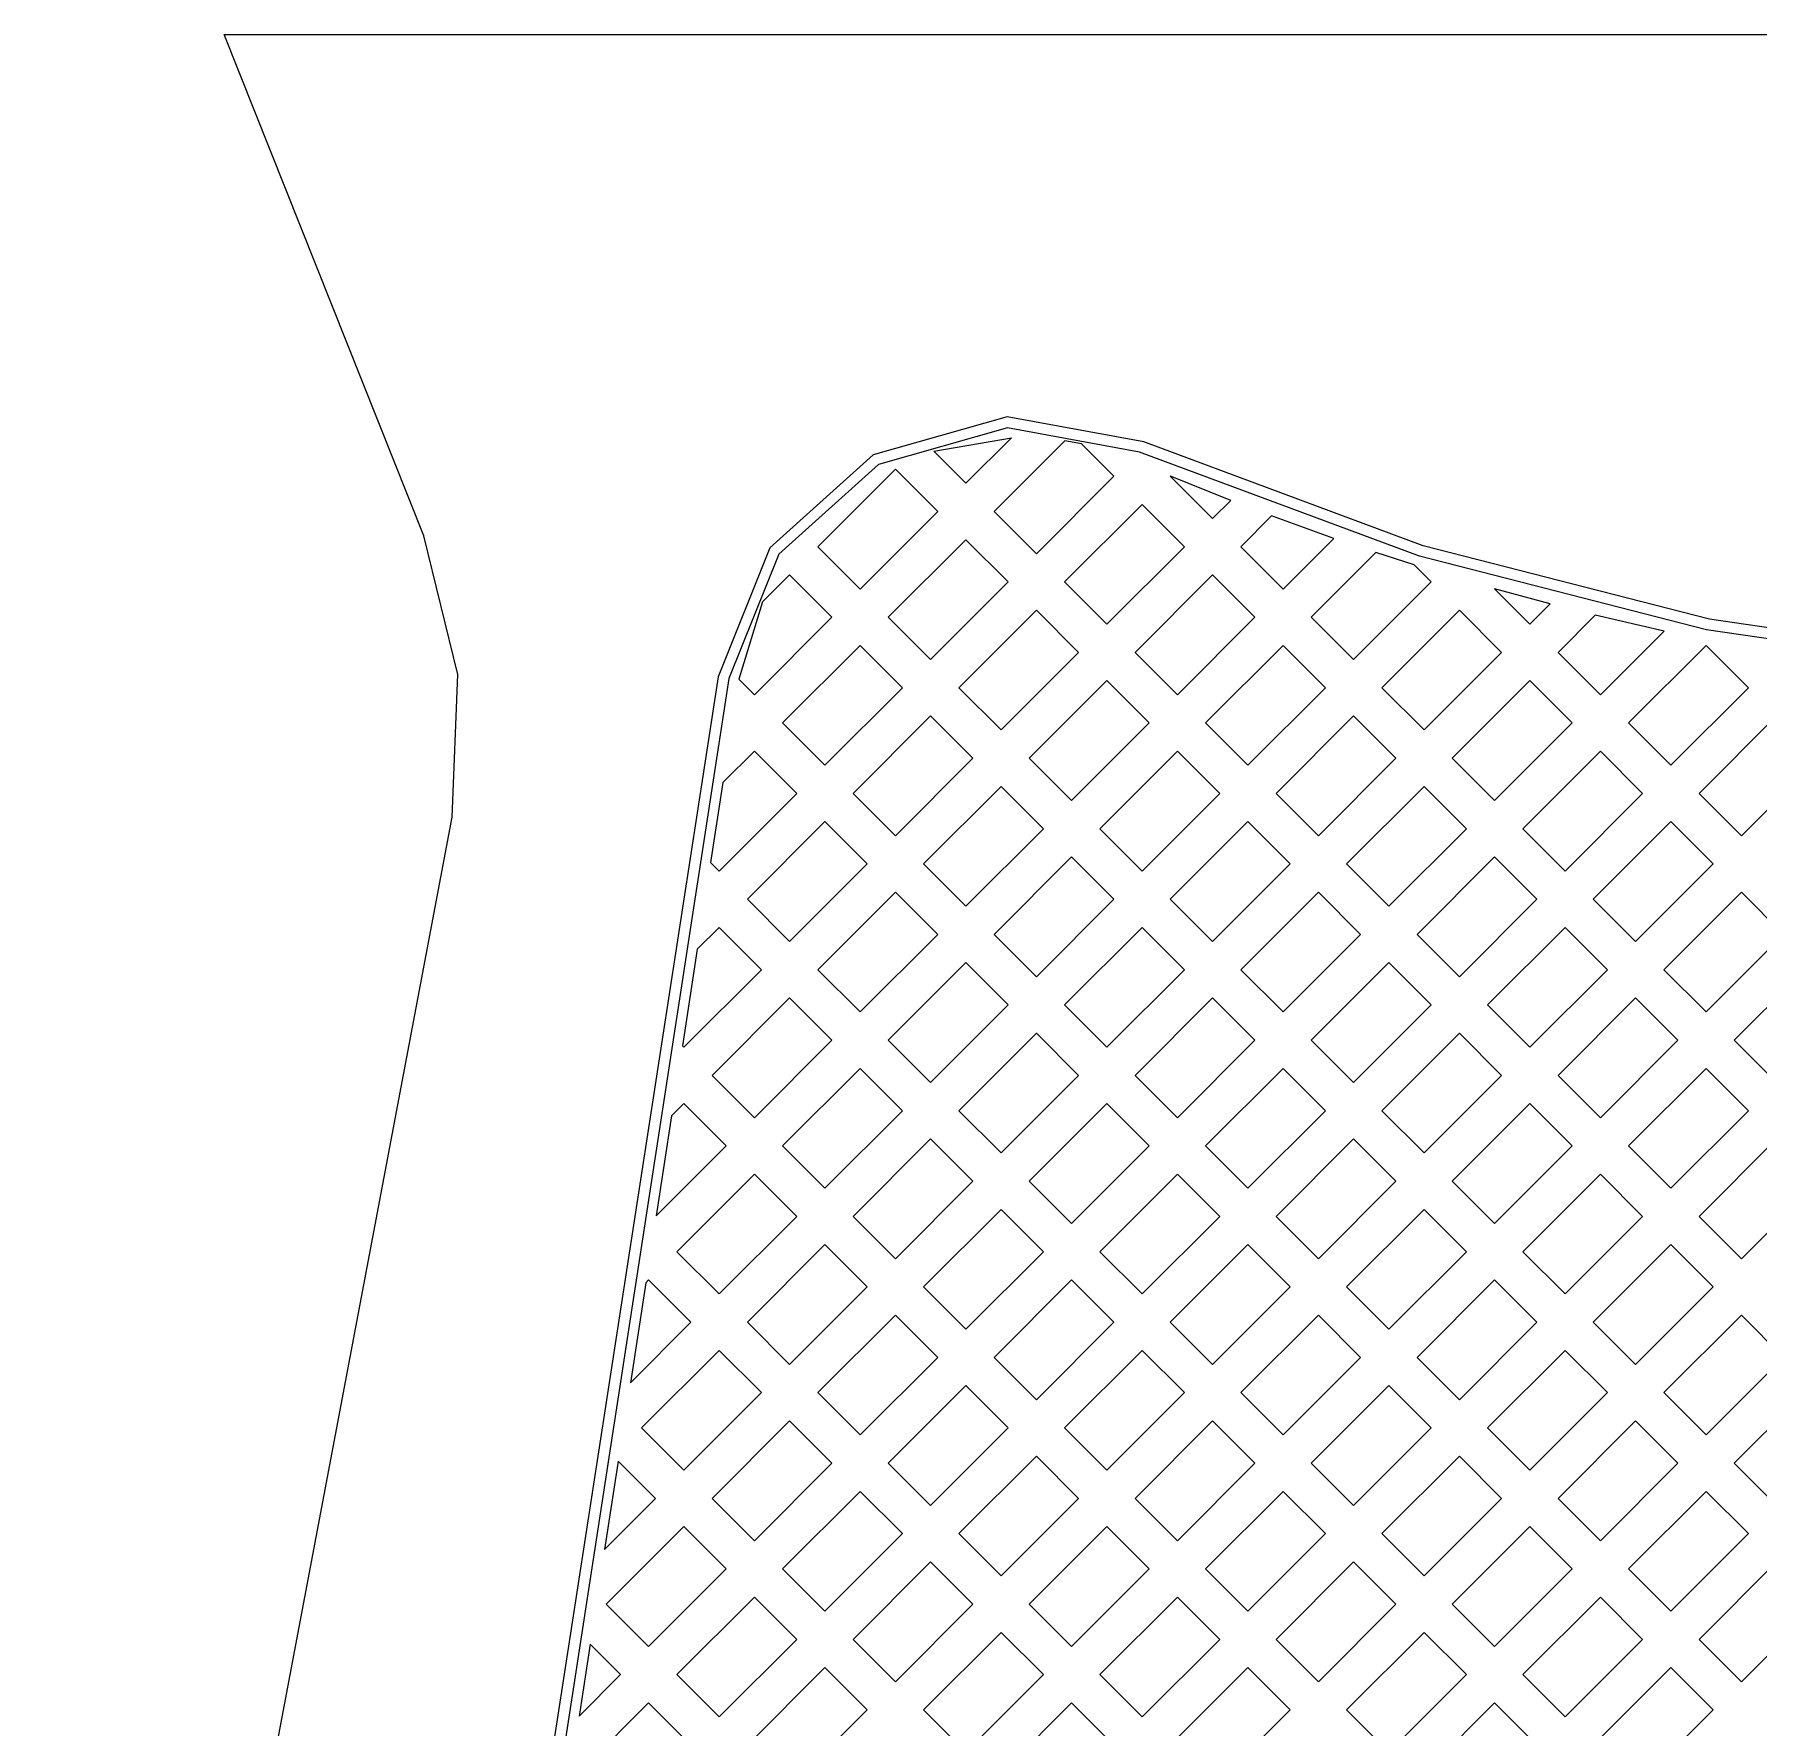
# Model space of a CAD drawing. Extents: x -211 to 2, y -103 to 318.
# Drawn here: x -103.44 to -94.21, y -15.46 to -6.4 of the extents above; entities that cross this region are included whole.
import ezdxf

# ---------------------------------------------------------------- set-up
doc = ezdxf.new("R2010")
doc.units = 0

msp = doc.modelspace()

# ---------------------------------------------------------------- linework, layer by layer
for p, q in [((-101.353, -9.08159), (-102.421, -6.39974)), ((-102.421, -6.39974), (-84.6121, -6.39974)), ((-98.233145, -8.445338), (-98.949185, -8.64806)), ((-97.5011, -8.5792), (-98.233145, -8.445338)), ((-98.230335, -8.504566), (-98.920541, -8.699976)), ((-98.6247, -8.62947), (-98.2096, -8.55665)), ((-98.2096, -8.55665), (-98.4536, -8.80061)), ((-97.9244, -8.57315), (-98.3027, -8.95146)), ((-97.5247, -8.6336), (-98.230335, -8.504566)), ((-97.835, -8.5895), (-97.9244, -8.57315)), ((-97.9244, -8.57315), (-97.9244, -8.57315)), ((-98.949185, -8.64806), (-99.502412, -9.145805)), ((-98.4536, -8.80061), (-98.6247, -8.62947)), ((-98.6247, -8.62947), (-98.6247, -8.62947)), ((-97.6616, -8.7629), (-97.835, -8.5895)), ((-96.026843, -9.191079), (-97.5247, -8.6336)), ((-96.007423, -9.135023), (-97.5011, -8.5792)), ((-98.920541, -8.699976), (-99.453808, -9.179764)), ((-98.8307, -8.72518), (-99.2455, -9.14002)), ((-98.6044, -8.95146), (-98.8307, -8.72518)), ((-98.8307, -8.72518), (-98.8307, -8.72518)), ((-98.0764, -9.17773), (-97.6616, -8.7629)), ((-97.3587, -8.76174), (-97.3599, -8.7629)), ((-97.3599, -8.7629), (-97.1336, -8.98917)), ((-97.3599, -8.7629), (-97.3599, -8.7629)), ((-97.0365, -8.89206), (-97.3587, -8.76174)), ((-97.5107, -8.91375), (-97.9256, -9.32858)), ((-97.2845, -9.14002), (-97.5107, -8.91375)), ((-97.1336, -8.98917), (-97.0365, -8.89206)), ((-99.0192, -9.36629), (-98.6044, -8.95146)), ((-98.3027, -8.95146), (-98.0764, -9.17773)), ((-96.8183, -8.9755), (-96.9828, -9.14002)), ((-96.4856, -9.09535), (-96.8183, -8.9755)), ((-101.171925, -9.823452), (-101.353, -9.08159)), ((-98.4536, -9.10231), (-98.8684, -9.51714)), ((-98.2273, -9.32858), (-98.4536, -9.10231)), ((-98.4536, -9.10231), (-98.4536, -9.10231)), ((-96.7565, -9.36629), (-96.4856, -9.09535)), ((-99.502412, -9.145805), (-99.7794, -9.83652)), ((-99.453808, -9.179764), (-99.7208, -9.84556)), ((-99.2455, -9.14002), (-99.0192, -9.36629)), ((-97.6993, -9.55485), (-97.2845, -9.14002)), ((-96.9828, -9.14002), (-96.7565, -9.36629)), ((-96.9828, -9.14002), (-96.9828, -9.14002)), ((-96.2601, -9.17162), (-96.6057, -9.51714)), ((-96.0558, -9.23737), (-96.2601, -9.17162)), ((-94.491466, -9.584383), (-96.026843, -9.191079)), ((-94.476323, -9.526944), (-96.007423, -9.135023)), ((-99.3964, -9.29087), (-99.5408, -9.43527)), ((-99.1701, -9.51714), (-99.3964, -9.29087)), ((-97.1336, -9.29087), (-97.5485, -9.7057)), ((-96.9073, -9.51714), (-97.1336, -9.29087)), ((-95.9645, -9.32858), (-96.0558, -9.23737)), ((-98.6421, -9.74342), (-98.2273, -9.32858)), ((-97.9256, -9.32858), (-97.6993, -9.55485)), ((-96.3794, -9.74342), (-95.9645, -9.32858)), ((-95.3278, -9.44607), (-95.6261, -9.36529)), ((-95.6261, -9.36529), (-95.4366, -9.55485)), ((-99.5408, -9.43527), (-99.6678, -9.84911)), ((-98.0764, -9.47943), (-98.4913, -9.89427)), ((-97.8502, -9.7057), (-98.0764, -9.47943)), ((-98.0764, -9.47943), (-98.0764, -9.47943)), ((-95.8137, -9.47943), (-96.2285, -9.89427)), ((-95.5874, -9.7057), (-95.8137, -9.47943)), ((-95.4366, -9.55485), (-95.3278, -9.44607)), ((-95.3278, -9.44607), (-95.3278, -9.44607)), ((-99.5849, -9.93198), (-99.1701, -9.51714)), ((-99.1701, -9.51714), (-99.1701, -9.51714)), ((-98.8684, -9.51714), (-98.6421, -9.74342)), ((-97.6993, -9.55485), (-97.6993, -9.55485)), ((-97.3222, -9.93198), (-96.9073, -9.51714)), ((-96.6057, -9.51714), (-96.3794, -9.74342)), ((-96.6057, -9.51714), (-96.6057, -9.51714)), ((-95.0866, -9.50661), (-95.2857, -9.7057)), ((-94.7185, -9.59099), (-95.0866, -9.50661)), ((-95.0866, -9.50661), (-95.0866, -9.50661)), ((-95.0594, -9.93198), (-94.7185, -9.59099)), ((-92.931649, -9.813649), (-94.491466, -9.584383)), ((-92.920872, -9.755105), (-94.476323, -9.526944)), ((-99.0192, -9.66799), (-99.4341, -10.0828)), ((-98.793, -9.89427), (-99.0192, -9.66799)), ((-96.7565, -9.66799), (-97.1713, -10.0828)), ((-96.5302, -9.89427), (-96.7565, -9.66799)), ((-94.4938, -9.66799), (-94.9086, -10.0828)), ((-94.2675, -9.89427), (-94.4938, -9.66799)), ((-94.4938, -9.66799), (-94.4938, -9.66799)), ((-98.265, -10.1205), (-97.8502, -9.7057)), ((-97.5485, -9.7057), (-97.3222, -9.93198)), ((-96.0023, -10.1205), (-95.5874, -9.7057)), ((-95.5874, -9.7057), (-95.5874, -9.7057)), ((-95.2857, -9.7057), (-95.0594, -9.93198)), ((-99.7794, -9.83652), (-102.214, -25.6274)), ((-99.7208, -9.84556), (-102.145, -25.5681)), ((-101.202, -10.5865), (-101.171925, -9.823452)), ((-99.6678, -9.84911), (-99.5849, -9.93198)), ((-97.6993, -9.85655), (-98.1141, -10.2714)), ((-97.473, -10.0828), (-97.6993, -9.85655)), ((-97.6993, -9.85655), (-97.6993, -9.85655)), ((-95.4366, -9.85655), (-95.8514, -10.2714)), ((-95.2103, -10.0828), (-95.4366, -9.85655)), ((-99.2078, -10.3091), (-98.793, -9.89427)), ((-98.4913, -9.89427), (-98.265, -10.1205)), ((-97.3222, -9.93198), (-97.3222, -9.93198)), ((-96.9451, -10.3091), (-96.5302, -9.89427)), ((-96.2285, -9.89427), (-96.0023, -10.1205)), ((-94.6823, -10.3091), (-94.2675, -9.89427)), ((-98.6421, -10.0451), (-99.057, -10.46)), ((-98.4158, -10.2714), (-98.6421, -10.0451)), ((-96.3794, -10.0451), (-96.7942, -10.46)), ((-96.1531, -10.2714), (-96.3794, -10.0451)), ((-94.1166, -10.0451), (-94.5315, -10.46)), ((-99.4341, -10.0828), (-99.2078, -10.3091)), ((-99.4341, -10.0828), (-99.4341, -10.0828)), ((-97.8879, -10.4977), (-97.473, -10.0828)), ((-97.1713, -10.0828), (-96.9451, -10.3091)), ((-95.6251, -10.4977), (-95.2103, -10.0828)), ((-95.2103, -10.0828), (-95.2103, -10.0828)), ((-94.9086, -10.0828), (-94.6823, -10.3091)), ((-99.5849, -10.2337), (-99.753, -10.4018)), ((-99.3587, -10.46), (-99.5849, -10.2337)), ((-97.3222, -10.2337), (-97.737, -10.6485)), ((-97.0959, -10.46), (-97.3222, -10.2337)), ((-97.3222, -10.2337), (-97.3222, -10.2337)), ((-95.0594, -10.2337), (-95.4743, -10.6485)), ((-94.8332, -10.46), (-95.0594, -10.2337)), ((-98.8307, -10.6862), (-98.4158, -10.2714)), ((-98.1141, -10.2714), (-97.8879, -10.4977)), ((-96.9451, -10.3091), (-96.9451, -10.3091)), ((-96.5679, -10.6862), (-96.1531, -10.2714)), ((-95.8514, -10.2714), (-95.6251, -10.4977)), ((-94.3052, -10.6862), (-93.8904, -10.2714)), ((-99.753, -10.4018), (-99.819, -10.8293)), ((-99.7735, -10.8748), (-99.3587, -10.46)), ((-99.057, -10.46), (-98.8307, -10.6862)), ((-99.057, -10.46), (-99.057, -10.46)), ((-98.265, -10.4222), (-98.6798, -10.8371)), ((-98.0387, -10.6485), (-98.265, -10.4222)), ((-97.5107, -10.8748), (-97.0959, -10.46)), ((-96.7942, -10.46), (-96.5679, -10.6862)), ((-96.0023, -10.4222), (-96.4171, -10.8371)), ((-95.776, -10.6485), (-96.0023, -10.4222)), ((-95.248, -10.8748), (-94.8332, -10.46)), ((-94.8332, -10.46), (-94.8332, -10.46)), ((-94.5315, -10.46), (-94.3052, -10.6862)), ((-103.436, -22.4195), (-101.202, -10.5865)), ((-99.2078, -10.6108), (-99.6226, -11.0256)), ((-98.9815, -10.8371), (-99.2078, -10.6108)), ((-98.4536, -11.0633), (-98.0387, -10.6485)), ((-97.737, -10.6485), (-97.5107, -10.8748)), ((-96.9451, -10.6108), (-97.3599, -11.0256)), ((-96.7188, -10.8371), (-96.9451, -10.6108)), ((-96.9451, -10.6108), (-96.9451, -10.6108)), ((-96.5679, -10.6862), (-96.5679, -10.6862)), ((-96.1908, -11.0633), (-95.776, -10.6485)), ((-95.4743, -10.6485), (-95.248, -10.8748)), ((-94.6823, -10.6108), (-95.0972, -11.0256)), ((-94.456, -10.8371), (-94.6823, -10.6108)), ((-99.819, -10.8293), (-99.7735, -10.8748)), ((-99.7735, -10.8748), (-99.7735, -10.8748)), ((-99.3964, -11.2519), (-98.9815, -10.8371)), ((-98.6798, -10.8371), (-98.4536, -11.0633)), ((-98.6798, -10.8371), (-98.6798, -10.8371)), ((-97.8879, -10.7994), (-98.3027, -11.2142)), ((-97.6616, -11.0256), (-97.8879, -10.7994)), ((-97.1336, -11.2519), (-96.7188, -10.8371)), ((-96.4171, -10.8371), (-96.1908, -11.0633)), ((-95.6251, -10.7994), (-96.04, -11.2142)), ((-95.3989, -11.0256), (-95.6251, -10.7994)), ((-94.8709, -11.2519), (-94.456, -10.8371)), ((-94.456, -10.8371), (-94.456, -10.8371)), ((-99.6226, -11.0256), (-99.3964, -11.2519)), ((-98.8307, -10.9879), (-99.2455, -11.4028)), ((-98.6044, -11.2142), (-98.8307, -10.9879)), ((-98.0764, -11.4405), (-97.6616, -11.0256)), ((-97.3599, -11.0256), (-97.1336, -11.2519)), ((-96.5679, -10.9879), (-96.9828, -11.4028)), ((-96.3417, -11.2142), (-96.5679, -10.9879)), ((-96.5679, -10.9879), (-96.5679, -10.9879)), ((-96.1908, -11.0633), (-96.1908, -11.0633)), ((-95.8137, -11.4405), (-95.3989, -11.0256)), ((-95.0972, -11.0256), (-94.8709, -11.2519)), ((-94.3052, -10.9879), (-94.72, -11.4028)), ((-94.0789, -11.2142), (-94.3052, -10.9879)), ((-99.7735, -11.1765), (-99.8905, -11.2935)), ((-99.5472, -11.4028), (-99.7735, -11.1765)), ((-99.0192, -11.629), (-98.6044, -11.2142)), ((-98.3027, -11.2142), (-98.0764, -11.4405)), ((-98.3027, -11.2142), (-98.3027, -11.2142)), ((-97.5107, -11.1765), (-97.9256, -11.5913)), ((-97.2845, -11.4028), (-97.5107, -11.1765)), ((-96.7565, -11.629), (-96.3417, -11.2142)), ((-96.04, -11.2142), (-95.8137, -11.4405)), ((-95.248, -11.1765), (-95.6628, -11.5913)), ((-95.0217, -11.4028), (-95.248, -11.1765)), ((-94.4938, -11.629), (-94.0789, -11.2142)), ((-99.8905, -11.2935), (-99.9701, -11.8095)), ((-99.3964, -11.2519), (-99.3964, -11.2519)), ((-99.962, -11.8176), (-99.5472, -11.4028)), ((-99.5472, -11.4028), (-99.5472, -11.4028)), ((-99.2455, -11.4028), (-99.0192, -11.629)), ((-98.4536, -11.365), (-98.8684, -11.7799)), ((-98.2273, -11.5913), (-98.4536, -11.365)), ((-97.6993, -11.8176), (-97.2845, -11.4028)), ((-96.9828, -11.4028), (-96.7565, -11.629)), ((-96.1908, -11.365), (-96.6057, -11.7799)), ((-95.9645, -11.5913), (-96.1908, -11.365)), ((-96.1908, -11.365), (-96.1908, -11.365)), ((-95.4366, -11.8176), (-95.0217, -11.4028)), ((-94.72, -11.4028), (-94.4938, -11.629)), ((-93.9281, -11.365), (-94.3429, -11.7799)), ((-95.8137, -11.4405), (-95.8137, -11.4405)), ((-99.3964, -11.5536), (-99.8112, -11.9684)), ((-99.1701, -11.7799), (-99.3964, -11.5536)), ((-98.6421, -12.0062), (-98.2273, -11.5913)), ((-97.9256, -11.5913), (-97.6993, -11.8176)), ((-97.9256, -11.5913), (-97.9256, -11.5913)), ((-97.1336, -11.5536), (-97.5485, -11.9684)), ((-96.9073, -11.7799), (-97.1336, -11.5536)), ((-96.3794, -12.0062), (-95.9645, -11.5913)), ((-95.6628, -11.5913), (-95.4366, -11.8176)), ((-94.8709, -11.5536), (-95.2857, -11.9684)), ((-94.6446, -11.7799), (-94.8709, -11.5536)), ((-99.0192, -11.629), (-99.0192, -11.629)), ((-99.5849, -12.1947), (-99.1701, -11.7799)), ((-99.1701, -11.7799), (-99.1701, -11.7799)), ((-98.8684, -11.7799), (-98.6421, -12.0062)), ((-98.0764, -11.7422), (-98.4913, -12.157)), ((-97.8502, -11.9684), (-98.0764, -11.7422)), ((-97.3222, -12.1947), (-96.9073, -11.7799)), ((-96.6057, -11.7799), (-96.3794, -12.0062)), ((-95.8137, -11.7422), (-96.2285, -12.157)), ((-95.5874, -11.9684), (-95.8137, -11.7422)), ((-95.8137, -11.7422), (-95.8137, -11.7422)), ((-95.0594, -12.1947), (-94.6446, -11.7799)), ((-94.3429, -11.7799), (-94.1166, -12.0062)), ((-99.9701, -11.8095), (-99.962, -11.8176)), ((-95.4366, -11.8176), (-95.4366, -11.8176)), ((-99.8112, -11.9684), (-99.5849, -12.1947)), ((-99.0192, -11.9307), (-99.4341, -12.3456)), ((-98.793, -12.157), (-99.0192, -11.9307)), ((-98.265, -12.3833), (-97.8502, -11.9684)), ((-97.5485, -11.9684), (-97.3222, -12.1947)), ((-97.5485, -11.9684), (-97.5485, -11.9684)), ((-96.7565, -11.9307), (-97.1713, -12.3456)), ((-96.5302, -12.157), (-96.7565, -11.9307)), ((-96.0023, -12.3833), (-95.5874, -11.9684)), ((-95.2857, -11.9684), (-95.0594, -12.1947)), ((-94.4938, -11.9307), (-94.9086, -12.3456)), ((-94.2675, -12.157), (-94.4938, -11.9307)), ((-98.6421, -12.0062), (-98.6421, -12.0062)), ((-99.962, -12.1193), (-100.028, -12.1853)), ((-99.7358, -12.3456), (-99.962, -12.1193)), ((-99.2078, -12.5718), (-98.793, -12.157)), ((-98.793, -12.157), (-98.793, -12.157)), ((-98.4913, -12.157), (-98.265, -12.3833)), ((-97.6993, -12.1193), (-98.1141, -12.5341)), ((-97.473, -12.3456), (-97.6993, -12.1193)), ((-96.9451, -12.5718), (-96.5302, -12.157)), ((-96.2285, -12.157), (-96.0023, -12.3833)), ((-95.4366, -12.1193), (-95.8514, -12.5341)), ((-95.2103, -12.3456), (-95.4366, -12.1193)), ((-95.4366, -12.1193), (-95.4366, -12.1193)), ((-94.6823, -12.5718), (-94.2675, -12.157)), ((-100.028, -12.1853), (-100.111, -12.7204)), ((-95.0594, -12.1947), (-95.0594, -12.1947)), ((-100.111, -12.7204), (-99.7358, -12.3456)), ((-99.7358, -12.3456), (-99.7358, -12.3456)), ((-99.4341, -12.3456), (-99.2078, -12.5718)), ((-98.6421, -12.3079), (-99.057, -12.7227)), ((-98.4158, -12.5341), (-98.6421, -12.3079)), ((-97.8879, -12.7604), (-97.473, -12.3456)), ((-97.1713, -12.3456), (-96.9451, -12.5718)), ((-97.1713, -12.3456), (-97.1713, -12.3456)), ((-96.3794, -12.3079), (-96.7942, -12.7227)), ((-96.1531, -12.5341), (-96.3794, -12.3079)), ((-95.6251, -12.7604), (-95.2103, -12.3456)), ((-94.9086, -12.3456), (-94.6823, -12.5718)), ((-94.1166, -12.3079), (-94.5315, -12.7227)), ((-98.265, -12.3833), (-98.265, -12.3833)), ((-99.5849, -12.4964), (-99.9998, -12.9113)), ((-99.3587, -12.7227), (-99.5849, -12.4964)), ((-99.5849, -12.4964), (-99.5849, -12.4964)), ((-98.8307, -12.949), (-98.4158, -12.5341)), ((-98.4158, -12.5341), (-98.4158, -12.5341)), ((-98.1141, -12.5341), (-97.8879, -12.7604)), ((-97.3222, -12.4964), (-97.737, -12.9113)), ((-97.0959, -12.7227), (-97.3222, -12.4964)), ((-96.5679, -12.949), (-96.1531, -12.5341)), ((-95.8514, -12.5341), (-95.6251, -12.7604)), ((-95.0594, -12.4964), (-95.4743, -12.9113)), ((-94.8332, -12.7227), (-95.0594, -12.4964)), ((-95.0594, -12.4964), (-95.0594, -12.4964)), ((-94.3052, -12.949), (-93.8904, -12.5341)), ((-94.6823, -12.5718), (-94.6823, -12.5718)), ((-99.7735, -13.1375), (-99.3587, -12.7227)), ((-99.057, -12.7227), (-98.8307, -12.949)), ((-98.265, -12.685), (-98.6798, -13.0998)), ((-98.0387, -12.9113), (-98.265, -12.685)), ((-97.5107, -13.1375), (-97.0959, -12.7227)), ((-96.7942, -12.7227), (-96.5679, -12.949)), ((-96.7942, -12.7227), (-96.7942, -12.7227)), ((-96.0023, -12.685), (-96.4171, -13.0998)), ((-95.776, -12.9113), (-96.0023, -12.685)), ((-95.248, -13.1375), (-94.8332, -12.7227)), ((-94.5315, -12.7227), (-94.3052, -12.949)), ((-97.8879, -12.7604), (-97.8879, -12.7604)), ((-99.9998, -12.9113), (-99.7735, -13.1375)), ((-99.2078, -12.8735), (-99.6226, -13.2884)), ((-98.9815, -13.0998), (-99.2078, -12.8735)), ((-99.2078, -12.8735), (-99.2078, -12.8735)), ((-98.4536, -13.3261), (-98.0387, -12.9113)), ((-98.0387, -12.9113), (-98.0387, -12.9113)), ((-97.737, -12.9113), (-97.5107, -13.1375)), ((-96.9451, -12.8735), (-97.3599, -13.2884)), ((-96.7188, -13.0998), (-96.9451, -12.8735)), ((-96.1908, -13.3261), (-95.776, -12.9113)), ((-95.4743, -12.9113), (-95.248, -13.1375)), ((-94.6823, -12.8735), (-95.0972, -13.2884)), ((-94.456, -13.0998), (-94.6823, -12.8735)), ((-94.6823, -12.8735), (-94.6823, -12.8735)), ((-94.3052, -12.949), (-94.3052, -12.949)), ((-100.166, -13.0771), (-100.248, -13.6121)), ((-100.151, -13.0621), (-100.166, -13.0771)), ((-99.9243, -13.2884), (-100.151, -13.0621)), ((-97.8879, -13.0621), (-98.3027, -13.4769)), ((-97.6616, -13.2884), (-97.8879, -13.0621)), ((-95.6251, -13.0621), (-96.04, -13.4769)), ((-95.3989, -13.2884), (-95.6251, -13.0621)), ((-99.3964, -13.5146), (-98.9815, -13.0998)), ((-98.6798, -13.0998), (-98.4536, -13.3261)), ((-97.5107, -13.1375), (-97.5107, -13.1375)), ((-97.1336, -13.5146), (-96.7188, -13.0998)), ((-96.4171, -13.0998), (-96.1908, -13.3261)), ((-96.4171, -13.0998), (-96.4171, -13.0998)), ((-94.8709, -13.5146), (-94.456, -13.0998)), ((-98.8307, -13.2507), (-99.2455, -13.6655)), ((-98.6044, -13.4769), (-98.8307, -13.2507)), ((-98.8307, -13.2507), (-98.8307, -13.2507)), ((-96.5679, -13.2507), (-96.9828, -13.6655)), ((-96.3417, -13.4769), (-96.5679, -13.2507)), ((-94.3052, -13.2507), (-94.72, -13.6655)), ((-94.0789, -13.4769), (-94.3052, -13.2507)), ((-94.3052, -13.2507), (-94.3052, -13.2507)), ((-100.248, -13.6121), (-99.9243, -13.2884)), ((-99.9243, -13.2884), (-99.9243, -13.2884)), ((-99.6226, -13.2884), (-99.3964, -13.5146)), ((-98.0764, -13.7032), (-97.6616, -13.2884)), ((-97.6616, -13.2884), (-97.6616, -13.2884)), ((-97.3599, -13.2884), (-97.1336, -13.5146)), ((-95.8137, -13.7032), (-95.3989, -13.2884)), ((-95.0972, -13.2884), (-94.8709, -13.5146)), ((-99.7735, -13.4392), (-100.188, -13.8541)), ((-99.5472, -13.6655), (-99.7735, -13.4392)), ((-99.7735, -13.4392), (-99.7735, -13.4392)), ((-97.5107, -13.4392), (-97.9256, -13.8541)), ((-97.2845, -13.6655), (-97.5107, -13.4392)), ((-95.248, -13.4392), (-95.6628, -13.8541)), ((-95.0217, -13.6655), (-95.248, -13.4392)), ((-99.0192, -13.8918), (-98.6044, -13.4769)), ((-98.3027, -13.4769), (-98.0764, -13.7032)), ((-97.1336, -13.5146), (-97.1336, -13.5146)), ((-96.7565, -13.8918), (-96.3417, -13.4769)), ((-96.04, -13.4769), (-95.8137, -13.7032)), ((-96.04, -13.4769), (-96.04, -13.4769)), ((-94.4938, -13.8918), (-94.0789, -13.4769)), ((-98.4536, -13.6278), (-98.8684, -14.0426)), ((-98.2273, -13.8541), (-98.4536, -13.6278)), ((-98.4536, -13.6278), (-98.4536, -13.6278)), ((-96.1908, -13.6278), (-96.6057, -14.0426)), ((-95.9645, -13.8541), (-96.1908, -13.6278)), ((-93.9281, -13.6278), (-94.3429, -14.0426)), ((-99.962, -14.0803), (-99.5472, -13.6655)), ((-99.2455, -13.6655), (-99.0192, -13.8918)), ((-97.6993, -14.0803), (-97.2845, -13.6655)), ((-97.2845, -13.6655), (-97.2845, -13.6655)), ((-96.9828, -13.6655), (-96.7565, -13.8918)), ((-95.4366, -14.0803), (-95.0217, -13.6655)), ((-94.72, -13.6655), (-94.4938, -13.8918)), ((-99.3964, -13.8163), (-99.8112, -14.2312)), ((-99.1701, -14.0426), (-99.3964, -13.8163)), ((-99.3964, -13.8163), (-99.3964, -13.8163)), ((-97.1336, -13.8163), (-97.5485, -14.2312)), ((-96.9073, -14.0426), (-97.1336, -13.8163)), ((-94.8709, -13.8163), (-95.2857, -14.2312)), ((-94.6446, -14.0426), (-94.8709, -13.8163)), ((-100.188, -13.8541), (-99.962, -14.0803)), ((-98.6421, -14.2689), (-98.2273, -13.8541)), ((-97.9256, -13.8541), (-97.6993, -14.0803)), ((-96.7565, -13.8918), (-96.7565, -13.8918)), ((-96.3794, -14.2689), (-95.9645, -13.8541)), ((-95.6628, -13.8541), (-95.4366, -14.0803)), ((-95.6628, -13.8541), (-95.6628, -13.8541)), ((-98.0764, -14.0049), (-98.4913, -14.4197)), ((-97.8502, -14.2312), (-98.0764, -14.0049)), ((-98.0764, -14.0049), (-98.0764, -14.0049)), ((-95.8137, -14.0049), (-96.2285, -14.4197)), ((-95.5874, -14.2312), (-95.8137, -14.0049)), ((-100.313, -14.0314), (-100.386, -14.5039)), ((-100.113, -14.2312), (-100.313, -14.0314)), ((-99.5849, -14.4575), (-99.1701, -14.0426)), ((-98.8684, -14.0426), (-98.6421, -14.2689)), ((-97.3222, -14.4575), (-96.9073, -14.0426)), ((-96.9073, -14.0426), (-96.9073, -14.0426)), ((-96.6057, -14.0426), (-96.3794, -14.2689)), ((-95.0594, -14.4575), (-94.6446, -14.0426)), ((-94.3429, -14.0426), (-94.1166, -14.2689)), ((-99.0192, -14.1935), (-99.4341, -14.6083)), ((-98.793, -14.4197), (-99.0192, -14.1935)), ((-99.0192, -14.1935), (-99.0192, -14.1935)), ((-96.7565, -14.1935), (-97.1713, -14.6083)), ((-96.5302, -14.4197), (-96.7565, -14.1935)), ((-94.4938, -14.1935), (-94.9086, -14.6083)), ((-94.2675, -14.4197), (-94.4938, -14.1935)), ((-100.386, -14.5039), (-100.113, -14.2312)), ((-100.113, -14.2312), (-100.113, -14.2312)), ((-99.8112, -14.2312), (-99.5849, -14.4575)), ((-98.265, -14.646), (-97.8502, -14.2312)), ((-97.5485, -14.2312), (-97.3222, -14.4575)), ((-96.3794, -14.2689), (-96.3794, -14.2689)), ((-96.0023, -14.646), (-95.5874, -14.2312)), ((-95.2857, -14.2312), (-95.0594, -14.4575)), ((-95.2857, -14.2312), (-95.2857, -14.2312)), ((-99.962, -14.382), (-100.377, -14.7969)), ((-99.7358, -14.6083), (-99.962, -14.382)), ((-99.962, -14.382), (-99.962, -14.382)), ((-97.6993, -14.382), (-98.1141, -14.7969)), ((-97.473, -14.6083), (-97.6993, -14.382)), ((-97.6993, -14.382), (-97.6993, -14.382)), ((-95.4366, -14.382), (-95.8514, -14.7969)), ((-95.2103, -14.6083), (-95.4366, -14.382)), ((-99.2078, -14.8346), (-98.793, -14.4197)), ((-98.4913, -14.4197), (-98.265, -14.646)), ((-96.9451, -14.8346), (-96.5302, -14.4197)), ((-96.5302, -14.4197), (-96.5302, -14.4197)), ((-96.2285, -14.4197), (-96.0023, -14.646)), ((-94.6823, -14.8346), (-94.2675, -14.4197)), ((-98.6421, -14.5706), (-99.057, -14.9854)), ((-98.4158, -14.7969), (-98.6421, -14.5706)), ((-98.6421, -14.5706), (-98.6421, -14.5706)), ((-96.3794, -14.5706), (-96.7942, -14.9854)), ((-96.1531, -14.7969), (-96.3794, -14.5706)), ((-94.1166, -14.5706), (-94.5315, -14.9854)), ((-100.151, -15.0231), (-99.7358, -14.6083)), ((-99.4341, -14.6083), (-99.2078, -14.8346)), ((-97.8879, -15.0231), (-97.473, -14.6083)), ((-97.1713, -14.6083), (-96.9451, -14.8346)), ((-96.0023, -14.646), (-96.0023, -14.646)), ((-95.6251, -15.0231), (-95.2103, -14.6083)), ((-94.9086, -14.6083), (-94.6823, -14.8346)), ((-94.9086, -14.6083), (-94.9086, -14.6083)), ((-100.377, -14.7969), (-100.151, -15.0231)), ((-99.5849, -14.7592), (-99.9998, -15.174)), ((-99.3587, -14.9854), (-99.5849, -14.7592)), ((-99.5849, -14.7592), (-99.5849, -14.7592)), ((-98.8307, -15.2117), (-98.4158, -14.7969)), ((-98.1141, -14.7969), (-97.8879, -15.0231)), ((-97.3222, -14.7592), (-97.737, -15.174)), ((-97.0959, -14.9854), (-97.3222, -14.7592)), ((-97.3222, -14.7592), (-97.3222, -14.7592)), ((-96.5679, -15.2117), (-96.1531, -14.7969)), ((-96.1531, -14.7969), (-96.1531, -14.7969)), ((-95.8514, -14.7969), (-95.6251, -15.0231)), ((-95.0594, -14.7592), (-95.4743, -15.174)), ((-94.8332, -14.9854), (-95.0594, -14.7592)), ((-94.3052, -15.2117), (-93.8904, -14.7969)), ((-100.464, -15.0116), (-100.523, -15.3956)), ((-100.301, -15.174), (-100.464, -15.0116)), ((-99.7735, -15.4003), (-99.3587, -14.9854)), ((-99.057, -14.9854), (-98.8307, -15.2117)), ((-98.265, -14.9477), (-98.6798, -15.3626)), ((-98.0387, -15.174), (-98.265, -14.9477)), ((-98.265, -14.9477), (-98.265, -14.9477)), ((-97.5107, -15.4003), (-97.0959, -14.9854)), ((-96.7942, -14.9854), (-96.5679, -15.2117)), ((-96.0023, -14.9477), (-96.4171, -15.3626)), ((-95.776, -15.174), (-96.0023, -14.9477)), ((-95.6251, -15.0231), (-95.6251, -15.0231)), ((-95.248, -15.4003), (-94.8332, -14.9854)), ((-94.5315, -14.9854), (-94.3052, -15.2117)), ((-94.5315, -14.9854), (-94.5315, -14.9854)), ((-100.523, -15.3956), (-100.301, -15.174)), ((-100.301, -15.174), (-100.301, -15.174)), ((-99.9998, -15.174), (-99.7735, -15.4003)), ((-99.2078, -15.1363), (-99.6226, -15.5511)), ((-98.9815, -15.3626), (-99.2078, -15.1363)), ((-99.2078, -15.1363), (-99.2078, -15.1363)), ((-98.4536, -15.5888), (-98.0387, -15.174)), ((-97.737, -15.174), (-97.5107, -15.4003)), ((-96.9451, -15.1363), (-97.3599, -15.5511)), ((-96.7188, -15.3626), (-96.9451, -15.1363)), ((-96.9451, -15.1363), (-96.9451, -15.1363)), ((-96.1908, -15.5888), (-95.776, -15.174)), ((-95.776, -15.174), (-95.776, -15.174)), ((-95.4743, -15.174), (-95.248, -15.4003)), ((-94.6823, -15.1363), (-95.0972, -15.5511)), ((-94.456, -15.3626), (-94.6823, -15.1363)), ((-100.151, -15.3248), (-100.565, -15.7397)), ((-99.9243, -15.5511), (-100.151, -15.3248)), ((-99.3964, -15.7774), (-98.9815, -15.3626)), ((-98.6798, -15.3626), (-98.4536, -15.5888)), ((-97.8879, -15.3248), (-98.3027, -15.7397)), ((-97.6616, -15.5511), (-97.8879, -15.3248)), ((-97.8879, -15.3248), (-97.8879, -15.3248)), ((-97.1336, -15.7774), (-96.7188, -15.3626)), ((-96.4171, -15.3626), (-96.1908, -15.5888)), ((-95.6251, -15.3248), (-96.04, -15.7397)), ((-95.3989, -15.5511), (-95.6251, -15.3248)), ((-95.248, -15.4003), (-95.248, -15.4003)), ((-94.8709, -15.7774), (-94.456, -15.3626))]:
    msp.add_line(p, q)

doc.saveas('drawing.dxf')
